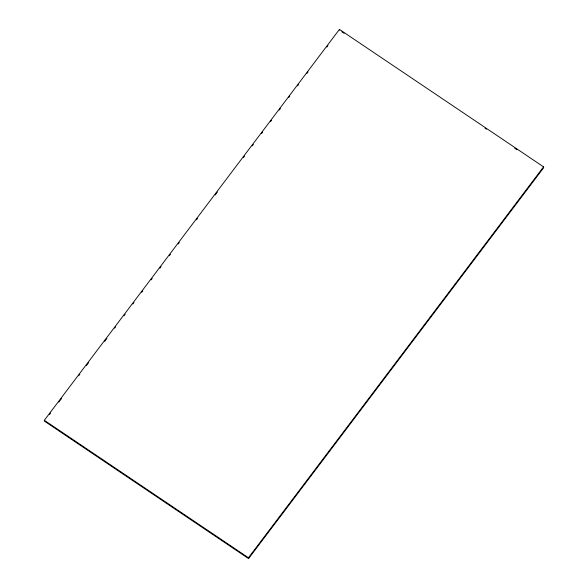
<?xml version="1.0" encoding="UTF-8"?>
<svg xmlns="http://www.w3.org/2000/svg" width="588" height="588" viewBox="0 0 588 588"><rect width="100%" height="100%" fill="white"/><g stroke="black" fill="none" stroke-linecap="round" stroke-linejoin="round"><path stroke-width="0.88" d="M44.335 420.302L339.438 29.4L543.562 166.867L543.665 167.698L248.562 558.6L44.438 421.133L44.335 420.302L248.459 557.762L248.562 558.6M49.407 414.547L50.517 413.085M58.8 402.104L61.564 398.444M78.696 375.754L79.806 374.284M86.436 365.501L88.648 362.575M104.671 341.349L106.884 338.416M114.616 328.17L115.726 326.707M124.017 315.727L125.119 314.264M132.859 304.011L133.961 302.548M141.701 292.302L142.803 290.839M151.094 279.859L152.196 278.389M159.936 268.143L161.038 266.68M169.329 255.699L170.432 254.236M178.171 243.983L179.274 242.521M196.407 219.831L197.517 218.369M215.201 194.944L217.406 192.011M243.381 157.606L244.483 156.143M252.223 145.898L253.325 144.435M261.616 133.454L262.726 131.984M270.458 121.738L271.568 120.275M279.3 110.029L280.41 108.559M288.701 97.579L289.803 96.116M297.543 85.87L298.645 84.407M306.936 73.427L308.038 71.964M326.825 47.069L327.935 45.607M248.459 557.762L543.562 166.867M341.826 31.774L344.112 33.31M485.019 128.206L486.541 129.228M514.72 148.205L517.006 149.749M339.438 29.4L339.541 30.238"/></g></svg>
